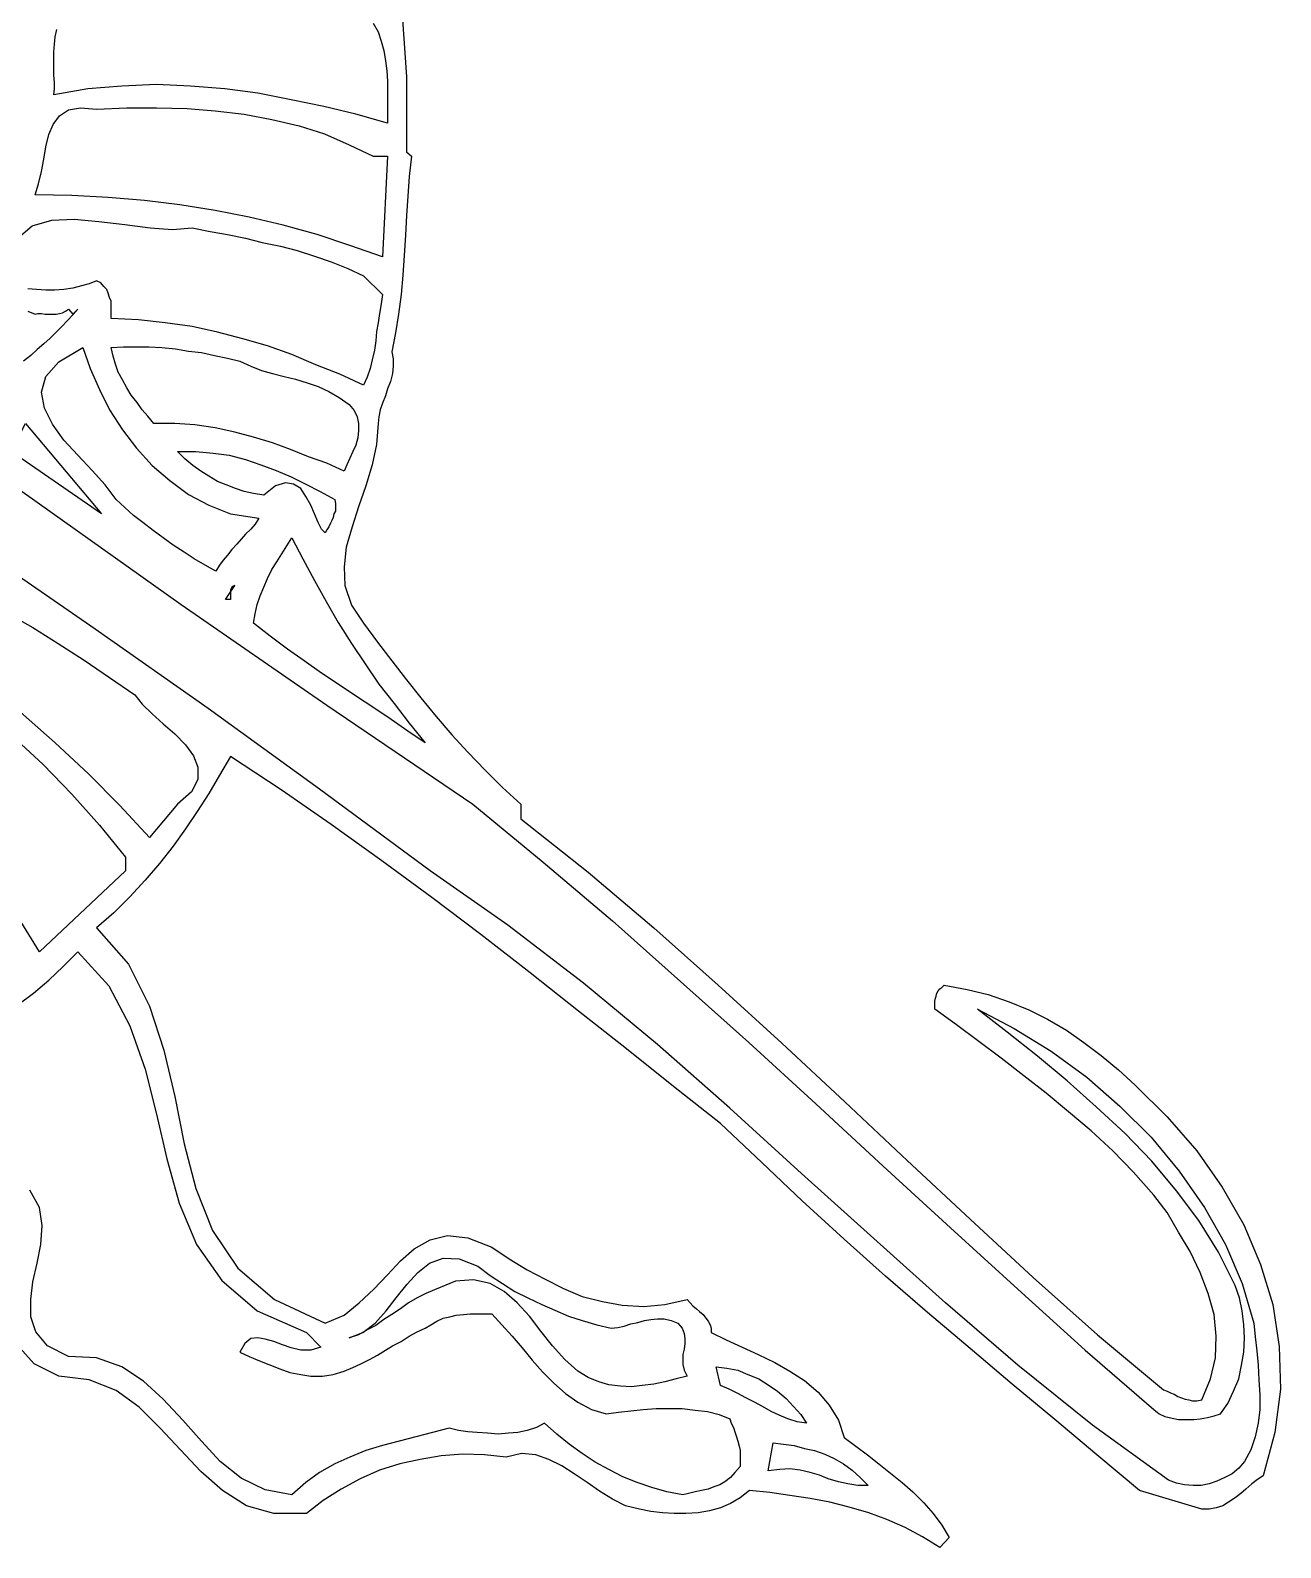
# Model space of a CAD drawing. Extents: x 0.04 to 7.12, y 0.03 to 7.63.
# Drawn here: x 5.394 to 7.122, y 0.078 to 2.174 of the extents above; entities that cross this region are included whole.
import ezdxf

# ---------------------------------------------------------------- set-up
doc = ezdxf.new("R2010")
doc.units = 0
doc.layers.add('1', color=7, linetype='Continuous')

msp = doc.modelspace()

# ---------------------------------------------------------------- linework, layer by layer
msp.add_lwpolyline([(5.907, 2.215), (5.914, 2.11), (5.914, 2.006), (5.921, 2), (5.918, 1.972), (5.916, 1.945), (5.914, 1.918), (5.913, 1.891), (5.911, 1.863), (5.909, 1.836), (5.907, 1.809), (5.903, 1.782), (5.899, 1.756), (5.894, 1.73), (5.896, 1.72), (5.896, 1.71), (5.895, 1.7), (5.892, 1.689), (5.888, 1.679), (5.885, 1.669), (5.881, 1.659), (5.878, 1.65), (5.876, 1.64), (5.875, 1.631), (5.873, 1.602), (5.867, 1.574), (5.858, 1.545), (5.848, 1.516), (5.839, 1.488), (5.831, 1.46), (5.828, 1.433), (5.829, 1.407), (5.838, 1.38), (5.855, 1.355), (5.874, 1.329), (5.894, 1.303), (5.914, 1.277), (5.934, 1.252), (5.955, 1.226), (5.977, 1.201), (5.999, 1.177), (6.023, 1.152), (6.047, 1.128), (6.072, 1.105), (6.072, 1.085), (6.165, 1.011), (6.256, 0.934), (6.345, 0.855), (6.433, 0.775), (6.52, 0.694), (6.606, 0.613), (6.693, 0.532), (6.78, 0.451), (6.869, 0.372), (6.96, 0.296), (6.965, 0.294), (6.97, 0.292), (6.975, 0.29), (6.98, 0.287), (6.985, 0.285), (6.99, 0.283), (6.995, 0.282), (7, 0.281), (7.006, 0.281), (7.013, 0.282), (7.025, 0.311), (7.032, 0.34), (7.033, 0.37), (7.03, 0.4), (7.022, 0.429), (7.011, 0.458), (6.997, 0.487), (6.981, 0.514), (6.965, 0.541), (6.947, 0.565), (6.918, 0.597), (6.89, 0.626), (6.86, 0.654), (6.829, 0.68), (6.798, 0.706), (6.767, 0.73), (6.736, 0.754), (6.705, 0.777), (6.674, 0.8), (6.644, 0.822), (6.644, 0.826), (6.644, 0.83), (6.644, 0.833), (6.645, 0.837), (6.646, 0.84), (6.647, 0.844), (6.649, 0.847), (6.651, 0.85), (6.654, 0.852), (6.657, 0.855), (6.689, 0.849), (6.718, 0.842), (6.747, 0.832), (6.774, 0.821), (6.8, 0.808), (6.826, 0.793), (6.85, 0.776), (6.874, 0.758), (6.898, 0.738), (6.921, 0.717), (6.965, 0.673), (7.006, 0.626), (7.041, 0.576), (7.071, 0.524), (7.094, 0.469), (7.111, 0.414), (7.12, 0.356), (7.122, 0.297), (7.114, 0.237), (7.098, 0.177), (7.09, 0.172), (7.082, 0.166), (7.074, 0.159), (7.067, 0.153), (7.059, 0.147), (7.05, 0.141), (7.042, 0.136), (7.033, 0.133), (7.023, 0.131), (7.013, 0.131), (6.927, 0.157), (6.868, 0.206), (6.81, 0.255), (6.751, 0.304), (6.693, 0.353), (6.634, 0.403), (6.576, 0.453), (6.519, 0.504), (6.461, 0.557), (6.405, 0.61), (6.348, 0.664), (6.283, 0.715), (6.218, 0.767), (6.152, 0.819), (6.085, 0.872), (6.017, 0.925), (5.949, 0.976), (5.88, 1.027), (5.81, 1.077), (5.741, 1.125), (5.671, 1.171), (5.656, 1.145), (5.641, 1.12), (5.625, 1.095), (5.609, 1.071), (5.592, 1.047), (5.573, 1.023), (5.553, 1), (5.532, 0.977), (5.51, 0.955), (5.486, 0.934), (5.53, 0.884), (5.559, 0.826), (5.579, 0.765), (5.594, 0.701), (5.607, 0.636), (5.623, 0.574), (5.646, 0.516), (5.681, 0.464), (5.732, 0.421), (5.802, 0.388), (5.828, 0.399), (5.849, 0.416), (5.869, 0.435), (5.888, 0.455), (5.906, 0.474), (5.925, 0.491), (5.947, 0.503), (5.971, 0.509), (5.999, 0.506), (6.032, 0.493), (6.056, 0.477), (6.081, 0.462), (6.106, 0.449), (6.131, 0.436), (6.157, 0.425), (6.185, 0.418), (6.212, 0.413), (6.242, 0.411), (6.271, 0.414), (6.302, 0.421), (6.306, 0.416), (6.31, 0.412), (6.315, 0.408), (6.319, 0.404), (6.324, 0.4), (6.328, 0.395), (6.331, 0.391), (6.334, 0.386), (6.335, 0.381), (6.335, 0.375), (6.356, 0.365), (6.378, 0.355), (6.4, 0.345), (6.423, 0.334), (6.444, 0.322), (6.464, 0.309), (6.483, 0.293), (6.498, 0.275), (6.511, 0.254), (6.519, 0.23), (6.535, 0.218), (6.551, 0.206), (6.567, 0.194), (6.583, 0.181), (6.599, 0.168), (6.614, 0.155), (6.629, 0.14), (6.642, 0.125), (6.654, 0.109), (6.664, 0.092), (6.651, 0.078), (6.627, 0.093), (6.603, 0.106), (6.578, 0.117), (6.553, 0.126), (6.526, 0.134), (6.499, 0.141), (6.472, 0.146), (6.444, 0.15), (6.416, 0.154), (6.388, 0.157), (6.375, 0.147), (6.362, 0.139), (6.348, 0.133), (6.333, 0.129), (6.317, 0.126), (6.3, 0.125), (6.284, 0.125), (6.268, 0.126), (6.252, 0.128), (6.236, 0.131), (6.217, 0.136), (6.199, 0.145), (6.181, 0.156), (6.164, 0.168), (6.146, 0.18), (6.129, 0.191), (6.111, 0.2), (6.093, 0.206), (6.073, 0.208), (6.052, 0.203), (6.022, 0.206), (5.992, 0.207), (5.962, 0.205), (5.933, 0.2), (5.905, 0.194), (5.877, 0.185), (5.85, 0.173), (5.824, 0.159), (5.799, 0.143), (5.776, 0.125), (5.731, 0.125), (5.693, 0.136), (5.66, 0.157), (5.63, 0.183), (5.602, 0.213), (5.574, 0.243), (5.545, 0.272), (5.513, 0.295), (5.476, 0.31), (5.434, 0.315), (5.4, 0.332), (5.38, 0.354)])
at = {"layer": '1'}
for points in [[(5.868, 2.184), (5.875, 2.172), (5.879, 2.159), (5.883, 2.146), (5.885, 2.132), (5.887, 2.118), (5.888, 2.104), (5.888, 2.09), (5.888, 2.075), (5.888, 2.06), (5.888, 2.046), (5.844, 2.058), (5.8, 2.069), (5.755, 2.078), (5.709, 2.087), (5.663, 2.093), (5.616, 2.097), (5.569, 2.099), (5.521, 2.097), (5.474, 2.093), (5.427, 2.085), (5.428, 2.093), (5.428, 2.102), (5.427, 2.112), (5.427, 2.122), (5.427, 2.133), (5.427, 2.144), (5.428, 2.155), (5.429, 2.165), (5.431, 2.175)], [(5.868, 2), (5.888, 2), (5.881, 1.861), (5.836, 1.877), (5.791, 1.892), (5.744, 1.905), (5.697, 1.916), (5.65, 1.925), (5.601, 1.933), (5.552, 1.939), (5.502, 1.943), (5.452, 1.946), (5.401, 1.947), (5.406, 1.962), (5.41, 1.979), (5.413, 1.996), (5.416, 2.013), (5.42, 2.03), (5.426, 2.044), (5.435, 2.056), (5.447, 2.064), (5.464, 2.067), (5.486, 2.065), (5.528, 2.067), (5.569, 2.067), (5.611, 2.066), (5.65, 2.063), (5.69, 2.058), (5.728, 2.051), (5.766, 2.042), (5.801, 2.031), (5.835, 2.016), (5.868, 2)], [(5.378, 1.888), (5.397, 1.904), (5.424, 1.912), (5.455, 1.913), (5.489, 1.91), (5.525, 1.906), (5.56, 1.901), (5.591, 1.899), (5.618, 1.901), (5.643, 1.896), (5.667, 1.892), (5.692, 1.887), (5.715, 1.881), (5.74, 1.876), (5.763, 1.87), (5.787, 1.862), (5.81, 1.854), (5.833, 1.845), (5.855, 1.835)], [(5.855, 1.835), (5.881, 1.809), (5.879, 1.796), (5.877, 1.783), (5.875, 1.77), (5.873, 1.758), (5.872, 1.745), (5.87, 1.732), (5.867, 1.719), (5.864, 1.707), (5.86, 1.695), (5.855, 1.684), (5.822, 1.699), (5.789, 1.712), (5.756, 1.726), (5.722, 1.738), (5.688, 1.748), (5.653, 1.757), (5.618, 1.765), (5.581, 1.77), (5.544, 1.774), (5.506, 1.776), (5.506, 1.782), (5.506, 1.788), (5.506, 1.794), (5.506, 1.8), (5.504, 1.805), (5.502, 1.811), (5.5, 1.816), (5.496, 1.82), (5.492, 1.825), (5.486, 1.828), (5.476, 1.824), (5.465, 1.821), (5.453, 1.818), (5.441, 1.816), (5.428, 1.815), (5.416, 1.815), (5.403, 1.816), (5.391, 1.817)], [(5.391, 1.786), (5.401, 1.782), (5.405, 1.783), (5.41, 1.783), (5.415, 1.782), (5.421, 1.782), (5.425, 1.782), (5.43, 1.782), (5.435, 1.783), (5.439, 1.784), (5.443, 1.786), (5.447, 1.789), (5.453, 1.782), (5.46, 1.789), (5.453, 1.781), (5.446, 1.773), (5.438, 1.765), (5.43, 1.757), (5.422, 1.749), (5.413, 1.741), (5.404, 1.733), (5.395, 1.725), (5.385, 1.717)], [(5.671, 1.506), (5.71, 1.5), (5.705, 1.492), (5.699, 1.485), (5.692, 1.478), (5.686, 1.471), (5.68, 1.464), (5.673, 1.457), (5.667, 1.449), (5.661, 1.442), (5.656, 1.435), (5.651, 1.427), (5.636, 1.435), (5.621, 1.444), (5.607, 1.453), (5.592, 1.463), (5.578, 1.473), (5.564, 1.483), (5.55, 1.494), (5.537, 1.504), (5.525, 1.515), (5.513, 1.526), (5.498, 1.546), (5.48, 1.566), (5.46, 1.587), (5.441, 1.608), (5.425, 1.63), (5.414, 1.652), (5.41, 1.674), (5.416, 1.696), (5.434, 1.716), (5.467, 1.736), (5.477, 1.707), (5.49, 1.678), (5.504, 1.65), (5.522, 1.622), (5.541, 1.597), (5.563, 1.573), (5.587, 1.552), (5.613, 1.533), (5.641, 1.518), (5.671, 1.506)], [(5.835, 1.657), (5.842, 1.649), (5.846, 1.64), (5.848, 1.631), (5.848, 1.621), (5.847, 1.611), (5.844, 1.601), (5.84, 1.592), (5.836, 1.583), (5.832, 1.574), (5.828, 1.565), (5.804, 1.576), (5.779, 1.585), (5.754, 1.595), (5.729, 1.604), (5.703, 1.612), (5.677, 1.619), (5.65, 1.625), (5.622, 1.629), (5.594, 1.631), (5.565, 1.631), (5.557, 1.641), (5.549, 1.65), (5.542, 1.66), (5.534, 1.67), (5.528, 1.68), (5.522, 1.691), (5.516, 1.702), (5.512, 1.713), (5.509, 1.724), (5.506, 1.736), (5.523, 1.737), (5.541, 1.737), (5.558, 1.737), (5.576, 1.736), (5.595, 1.734), (5.613, 1.731), (5.631, 1.729), (5.649, 1.725), (5.667, 1.721), (5.684, 1.717), (5.699, 1.71), (5.714, 1.704), (5.729, 1.7), (5.745, 1.696), (5.761, 1.692), (5.777, 1.687), (5.792, 1.682), (5.807, 1.675), (5.821, 1.667), (5.835, 1.657)], [(5.205, 1.663), (5.404, 1.522), (5.603, 1.381), (5.804, 1.242), (6.006, 1.105), (6.103, 1.025), (6.199, 0.944), (6.293, 0.86), (6.387, 0.776), (6.48, 0.691), (6.573, 0.605), (6.666, 0.52), (6.759, 0.435), (6.852, 0.351), (6.947, 0.269), (6.954, 0.263), (6.962, 0.259), (6.972, 0.257), (6.981, 0.255), (6.991, 0.255), (7.002, 0.255), (7.011, 0.256), (7.021, 0.258), (7.03, 0.26), (7.039, 0.263), (7.049, 0.277), (7.057, 0.294), (7.064, 0.311), (7.068, 0.33), (7.071, 0.348), (7.072, 0.368), (7.071, 0.386), (7.069, 0.405), (7.065, 0.423), (7.059, 0.44), (7.036, 0.486), (7.009, 0.53), (6.978, 0.571), (6.944, 0.612), (6.907, 0.65), (6.867, 0.687), (6.827, 0.723), (6.786, 0.757), (6.744, 0.79), (6.703, 0.822), (6.754, 0.795), (6.805, 0.764), (6.854, 0.728), (6.9, 0.688), (6.943, 0.645), (6.982, 0.598), (7.017, 0.548), (7.046, 0.497), (7.069, 0.443), (7.085, 0.388), (7.087, 0.369), (7.089, 0.35), (7.091, 0.33), (7.092, 0.31), (7.093, 0.289), (7.093, 0.269), (7.091, 0.25), (7.087, 0.231), (7.081, 0.213), (7.072, 0.197), (7.064, 0.188), (7.055, 0.18), (7.045, 0.175), (7.034, 0.17), (7.023, 0.166), (7.012, 0.164), (7.001, 0.164), (6.989, 0.165), (6.978, 0.167), (6.967, 0.171), (6.862, 0.247), (6.759, 0.33), (6.659, 0.416), (6.56, 0.505), (6.46, 0.595), (6.361, 0.685), (6.261, 0.773), (6.159, 0.858), (6.054, 0.938), (5.947, 1.013), (5.794, 1.126), (5.64, 1.237), (5.484, 1.347), (5.327, 1.455)], [(5.368, 1.592), (5.388, 1.631), (5.493, 1.506), (5.368, 1.592)], [(5.815, 1.526), (5.816, 1.52), (5.816, 1.515), (5.816, 1.51), (5.814, 1.506), (5.813, 1.501), (5.811, 1.497), (5.809, 1.493), (5.807, 1.488), (5.804, 1.484), (5.802, 1.48), (5.797, 1.485), (5.792, 1.494), (5.787, 1.506), (5.782, 1.518), (5.775, 1.53), (5.768, 1.541), (5.758, 1.547), (5.747, 1.549), (5.733, 1.545), (5.717, 1.532), (5.703, 1.534), (5.69, 1.537), (5.678, 1.541), (5.665, 1.546), (5.653, 1.551), (5.641, 1.558), (5.63, 1.565), (5.619, 1.573), (5.608, 1.582), (5.598, 1.592), (5.623, 1.592), (5.647, 1.59), (5.669, 1.587), (5.692, 1.581), (5.713, 1.574), (5.734, 1.566), (5.755, 1.557), (5.775, 1.547), (5.795, 1.537), (5.815, 1.526)], [(5.94, 1.19), (5.916, 1.206), (5.893, 1.222), (5.869, 1.238), (5.845, 1.254), (5.821, 1.27), (5.797, 1.286), (5.773, 1.303), (5.75, 1.319), (5.726, 1.337), (5.703, 1.355), (5.705, 1.368), (5.708, 1.381), (5.712, 1.393), (5.717, 1.405), (5.722, 1.417), (5.728, 1.429), (5.735, 1.44), (5.742, 1.451), (5.749, 1.462), (5.756, 1.473), (5.771, 1.444), (5.787, 1.414), (5.803, 1.385), (5.82, 1.356), (5.838, 1.327), (5.857, 1.299), (5.876, 1.271), (5.897, 1.244), (5.918, 1.217), (5.94, 1.19)], [(5.671, 1.388), (5.664, 1.388), (5.677, 1.407), (5.675, 1.406), (5.673, 1.405), (5.672, 1.403), (5.671, 1.401), (5.671, 1.399), (5.671, 1.396), (5.671, 1.393), (5.671, 1.391), (5.671, 1.388)], [(5.361, 1.37), (5.398, 1.349), (5.433, 1.327), (5.469, 1.304), (5.504, 1.28), (5.539, 1.256)], [(5.539, 1.256), (5.549, 1.243), (5.563, 1.23), (5.578, 1.216), (5.594, 1.202), (5.609, 1.187), (5.62, 1.172), (5.626, 1.156), (5.626, 1.139), (5.617, 1.122), (5.598, 1.105), (5.559, 1.059), (5.518, 1.103), (5.475, 1.147), (5.429, 1.19), (5.381, 1.232)], [(5.37, 1.199), (5.412, 1.16), (5.452, 1.119), (5.49, 1.076), (5.526, 1.032)], [(5.526, 1.032), (5.526, 1.013), (5.407, 0.901), (5.374, 0.955)], [(5.377, 0.828), (5.399, 0.844), (5.42, 0.862), (5.44, 0.881), (5.46, 0.901), (5.503, 0.854), (5.532, 0.799), (5.553, 0.739), (5.569, 0.677), (5.583, 0.615), (5.6, 0.554), (5.624, 0.497), (5.659, 0.447), (5.708, 0.405), (5.776, 0.375)], [(5.776, 0.375), (5.796, 0.355), (5.782, 0.351), (5.768, 0.351), (5.755, 0.354), (5.743, 0.358), (5.731, 0.363), (5.719, 0.366), (5.709, 0.368), (5.699, 0.367), (5.691, 0.36), (5.684, 0.348), (5.697, 0.342), (5.711, 0.336), (5.724, 0.331), (5.739, 0.325), (5.753, 0.32), (5.768, 0.317), (5.782, 0.315), (5.798, 0.315), (5.813, 0.317), (5.828, 0.322), (5.84, 0.327), (5.851, 0.332), (5.863, 0.338), (5.874, 0.344), (5.885, 0.351), (5.895, 0.357), (5.907, 0.363), (5.918, 0.37), (5.929, 0.376), (5.94, 0.381), (5.948, 0.386), (5.956, 0.391), (5.965, 0.395), (5.974, 0.397), (5.983, 0.399), (5.993, 0.4), (6.002, 0.401), (6.012, 0.401), (6.022, 0.401), (6.032, 0.401), (6.046, 0.386), (6.06, 0.37), (6.074, 0.354), (6.088, 0.337), (6.102, 0.321), (6.118, 0.305), (6.134, 0.291), (6.151, 0.279), (6.17, 0.269), (6.19, 0.263), (6.207, 0.265), (6.224, 0.267), (6.241, 0.269), (6.259, 0.27), (6.277, 0.27), (6.295, 0.27), (6.313, 0.268), (6.33, 0.266), (6.346, 0.262), (6.361, 0.256), (6.363, 0.25), (6.366, 0.244), (6.368, 0.238), (6.37, 0.231), (6.372, 0.225), (6.374, 0.218), (6.375, 0.212), (6.375, 0.205), (6.375, 0.198), (6.375, 0.19), (6.368, 0.182), (6.362, 0.175), (6.354, 0.169), (6.347, 0.165), (6.339, 0.162), (6.331, 0.159), (6.322, 0.157), (6.313, 0.155), (6.304, 0.153), (6.296, 0.151), (6.274, 0.155), (6.253, 0.161), (6.233, 0.168), (6.213, 0.176), (6.194, 0.186), (6.175, 0.196), (6.157, 0.208), (6.139, 0.221), (6.122, 0.235), (6.105, 0.25), (6.094, 0.244), (6.081, 0.24), (6.068, 0.237), (6.055, 0.236), (6.041, 0.235), (6.026, 0.236), (6.012, 0.237), (5.999, 0.238), (5.986, 0.24), (5.973, 0.243), (5.95, 0.237), (5.927, 0.231), (5.904, 0.225), (5.881, 0.219), (5.858, 0.212), (5.836, 0.203), (5.815, 0.194), (5.794, 0.182), (5.775, 0.168), (5.756, 0.151), (5.719, 0.158), (5.686, 0.174), (5.657, 0.197), (5.631, 0.225), (5.605, 0.254), (5.578, 0.283), (5.551, 0.308), (5.521, 0.328), (5.486, 0.34), (5.447, 0.342), (5.418, 0.357), (5.402, 0.376), (5.395, 0.397), (5.395, 0.421), (5.398, 0.445), (5.404, 0.471), (5.409, 0.497), (5.411, 0.523), (5.407, 0.548), (5.394, 0.572)], [(6.197, 0.381), (6.206, 0.382), (6.215, 0.384), (6.224, 0.387), (6.234, 0.389), (6.243, 0.392), (6.252, 0.393), (6.261, 0.394), (6.27, 0.394), (6.28, 0.392), (6.289, 0.388), (6.295, 0.381), (6.298, 0.374), (6.299, 0.367), (6.299, 0.36), (6.298, 0.352), (6.296, 0.345), (6.296, 0.338), (6.296, 0.331), (6.298, 0.323), (6.302, 0.315), (6.287, 0.311), (6.271, 0.307), (6.256, 0.304), (6.24, 0.302), (6.225, 0.3), (6.21, 0.301), (6.194, 0.303), (6.18, 0.307), (6.165, 0.313), (6.151, 0.322), (6.133, 0.338), (6.116, 0.357), (6.1, 0.377), (6.084, 0.398), (6.067, 0.416), (6.049, 0.432), (6.03, 0.443), (6.007, 0.448), (5.982, 0.446), (5.953, 0.434), (5.941, 0.429), (5.929, 0.423), (5.917, 0.416), (5.906, 0.408), (5.894, 0.4), (5.883, 0.393), (5.872, 0.385), (5.86, 0.379), (5.848, 0.372), (5.835, 0.368), (5.854, 0.375), (5.871, 0.388), (5.886, 0.405), (5.9, 0.423), (5.915, 0.442), (5.93, 0.458), (5.946, 0.471), (5.965, 0.478), (5.987, 0.477), (6.013, 0.467), (6.03, 0.454), (6.047, 0.443), (6.064, 0.432), (6.082, 0.423), (6.101, 0.414), (6.119, 0.406), (6.138, 0.398), (6.157, 0.392), (6.177, 0.386), (6.197, 0.381)], [(6.467, 0.25), (6.454, 0.252), (6.441, 0.256), (6.429, 0.261), (6.418, 0.266), (6.406, 0.273), (6.395, 0.279), (6.383, 0.285), (6.372, 0.291), (6.36, 0.297), (6.348, 0.302), (6.342, 0.328), (6.357, 0.326), (6.372, 0.323), (6.386, 0.317), (6.401, 0.311), (6.414, 0.303), (6.427, 0.294), (6.439, 0.284), (6.449, 0.273), (6.459, 0.262), (6.467, 0.25)], [(6.552, 0.164), (6.538, 0.164), (6.524, 0.166), (6.511, 0.169), (6.497, 0.173), (6.485, 0.178), (6.472, 0.182), (6.458, 0.185), (6.444, 0.187), (6.43, 0.186), (6.414, 0.184), (6.421, 0.223), (6.435, 0.221), (6.45, 0.219), (6.464, 0.215), (6.478, 0.212), (6.492, 0.207), (6.505, 0.201), (6.518, 0.194), (6.53, 0.185), (6.541, 0.175), (6.552, 0.164)]]:
    msp.add_lwpolyline(points, dxfattribs=at)

doc.saveas('drawing.dxf')
